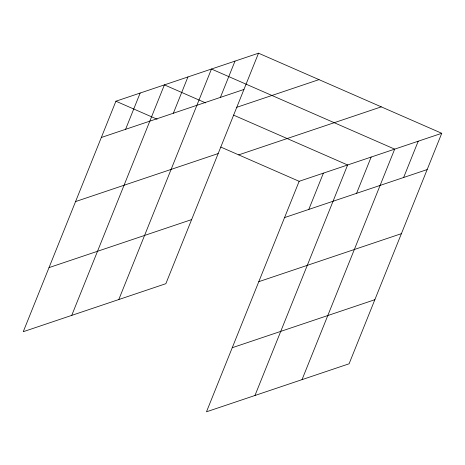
<?xml version="1.0" encoding="UTF-8"?>
<svg xmlns="http://www.w3.org/2000/svg" width="465" height="465" viewBox="0 0 465 465"><rect width="100%" height="100%" fill="white"/><g stroke="black" fill="none" stroke-linecap="round" stroke-linejoin="round"><path stroke-width="0.7" d="M258.523 53.19L115.913 101.207L23.25 331.708L165.86 283.691L258.523 53.19L441.75 133.292L349.087 363.793L206.477 411.81L299.14 181.309L441.75 133.292M125.573 129.322L140.157 93.041M71.738 315.38L164.401 84.88L205.594 102.893M173.346 113.233L187.93 76.958M118.802 299.536L211.459 69.035L394.686 149.137L302.029 379.638M220.41 97.388L234.994 61.113M308.801 209.424L323.384 173.149M254.965 395.483L347.628 164.982L233.482 115.082M356.574 193.335L371.157 157.06M403.637 177.491L418.221 141.215M101.329 137.483L243.939 89.466M236.296 107.467L318.99 79.625M75.562 201.578L218.172 153.56M238.673 154.874L381.283 106.857M49.017 267.613L191.627 219.596M284.557 217.585L427.166 169.568M258.79 281.68L401.4 233.663M232.244 347.715L374.854 299.698M115.913 101.207L157.106 119.214M220.782 147.05L299.14 181.309"/></g></svg>
